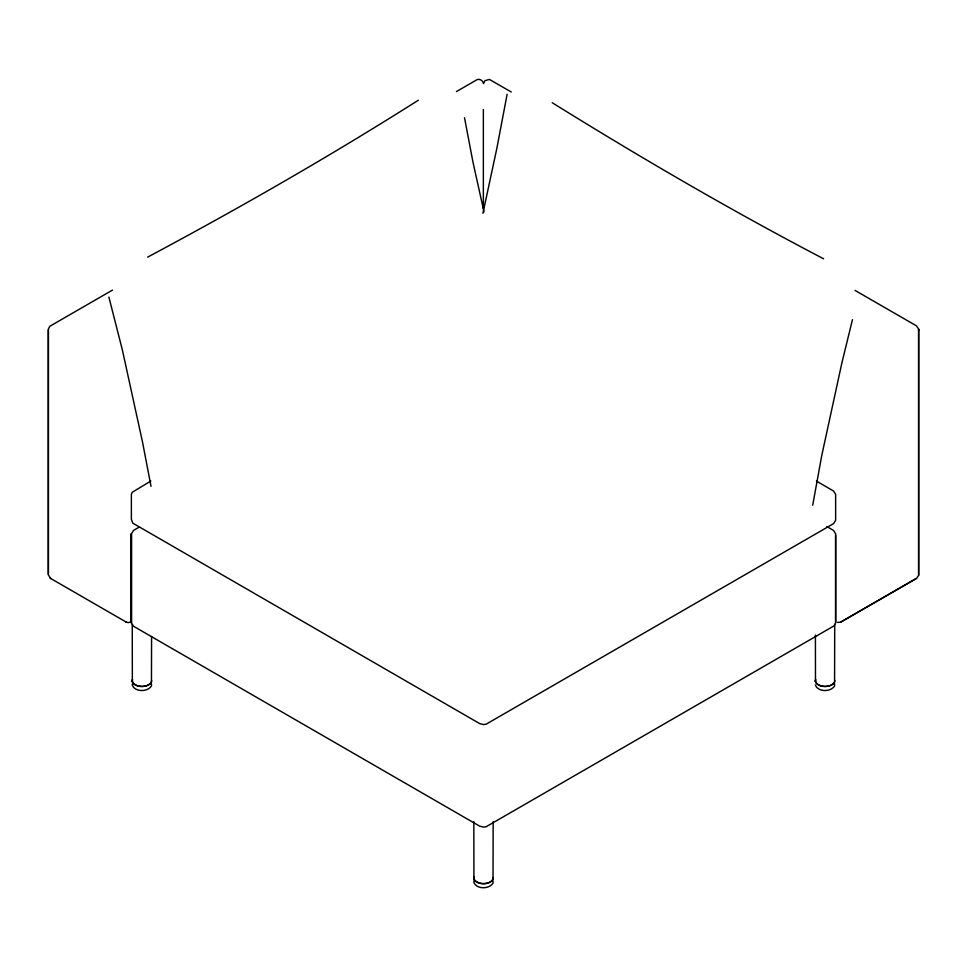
<?xml version="1.0" encoding="UTF-8"?>
<svg xmlns="http://www.w3.org/2000/svg" width="967" height="967" viewBox="0 0 967 967"><rect width="100%" height="100%" fill="white"/><g stroke="black" fill="none" stroke-linecap="round" stroke-linejoin="round"><path stroke-width="1.45" d="M48.362 329.892L48.35 574.942L50.876 578.604M483.355 208.401L483.355 109.501M835.621 621.479L835.645 533.796L833.566 530.472L826.882 526.556M841.145 621.866L916.74 578.242L918.638 575.305L918.638 329.07L916.486 325.879L855.046 290.414M151.577 636.443L151.456 681.977C147.818 687.767 138.607 687.525 133.567 683.717A9.694 5.597 0 0 1 132.443 679.728M493.158 821.66L493.025 879.184C489.387 884.974 480.176 884.72 475.123 880.913A9.694 5.597 0 0 1 474.011 876.924M834.726 624.452L834.581 681.977C830.943 687.767 821.745 687.525 816.692 683.717A9.694 5.597 0 0 1 815.58 679.728M918.638 575.305L918.638 329.07L918.65 330.158M132.515 679.571L132.274 681.288C134.618 687.38 143.418 687.319 148.483 684.999A9.694 5.597 0 0 0 151.577 680.321M474.072 876.767L473.83 878.483C476.187 884.575 484.987 884.527 490.051 882.206A9.694 5.597 0 0 0 493.146 877.516M815.64 679.571L815.399 681.288C817.756 687.38 826.543 687.319 831.62 684.999A9.694 5.597 0 0 0 834.714 680.321M812.703 505.221L821.781 455.372L841.943 362.637L852.471 319.654M507.119 94.27L496.796 148.628L482.908 213.344M132.781 682.883L132.237 684.999C134.909 692.312 147.782 692.167 151.529 685.796L151.408 683.633M474.35 880.091L473.806 882.194C476.465 889.519 489.35 889.374 493.097 882.992L492.977 880.84M418.312 100.254C330.182 156.05 239.647 207.99 147.661 257.113M112.51 290.088L49.873 326.242L48.35 329.131L48.362 574.217M456.46 91.563L477.335 79.512C480.14 78.798 483.041 80.732 483.5 83.573L484.95 80.684L489.471 79.439L511.277 91.998M150.864 481.01L132.237 492.276L131.379 494.355L131.367 519.206L132.817 523.171L479.777 723.654L483.512 724.537L486.099 724.21L833.566 523.63L835.645 520.319L835.633 494.33L833.566 491.031L816.438 481.082M138.777 527.378L133.543 530.399L131.379 533.796L131.379 622.857L133.543 626.265L479.777 826.205L483.512 827.087L486.099 826.761L833.941 625.927L835.645 622.869L835.621 535.186M916.112 578.604L840.492 622.264L837.229 622.385M130.412 622.023L128.115 622.639L125.625 621.757M823.594 258.781C731.1 210.419 640.867 157.778 552.217 102.72M49.946 578.048L126.556 622.289M815.374 684.999C818.034 692.312 830.919 692.167 834.654 685.796L834.533 683.633M108.884 297.099L122.301 349.667L142.536 442.137L151.021 486.365M483.996 211.918L472.936 161.972L464.523 117.769M815.411 635.101L815.483 681.771M473.83 821.757L473.915 878.979M132.261 624.561L132.346 681.771M131.379 533.796L131.379 622.857L131.379 533.796"/></g></svg>
